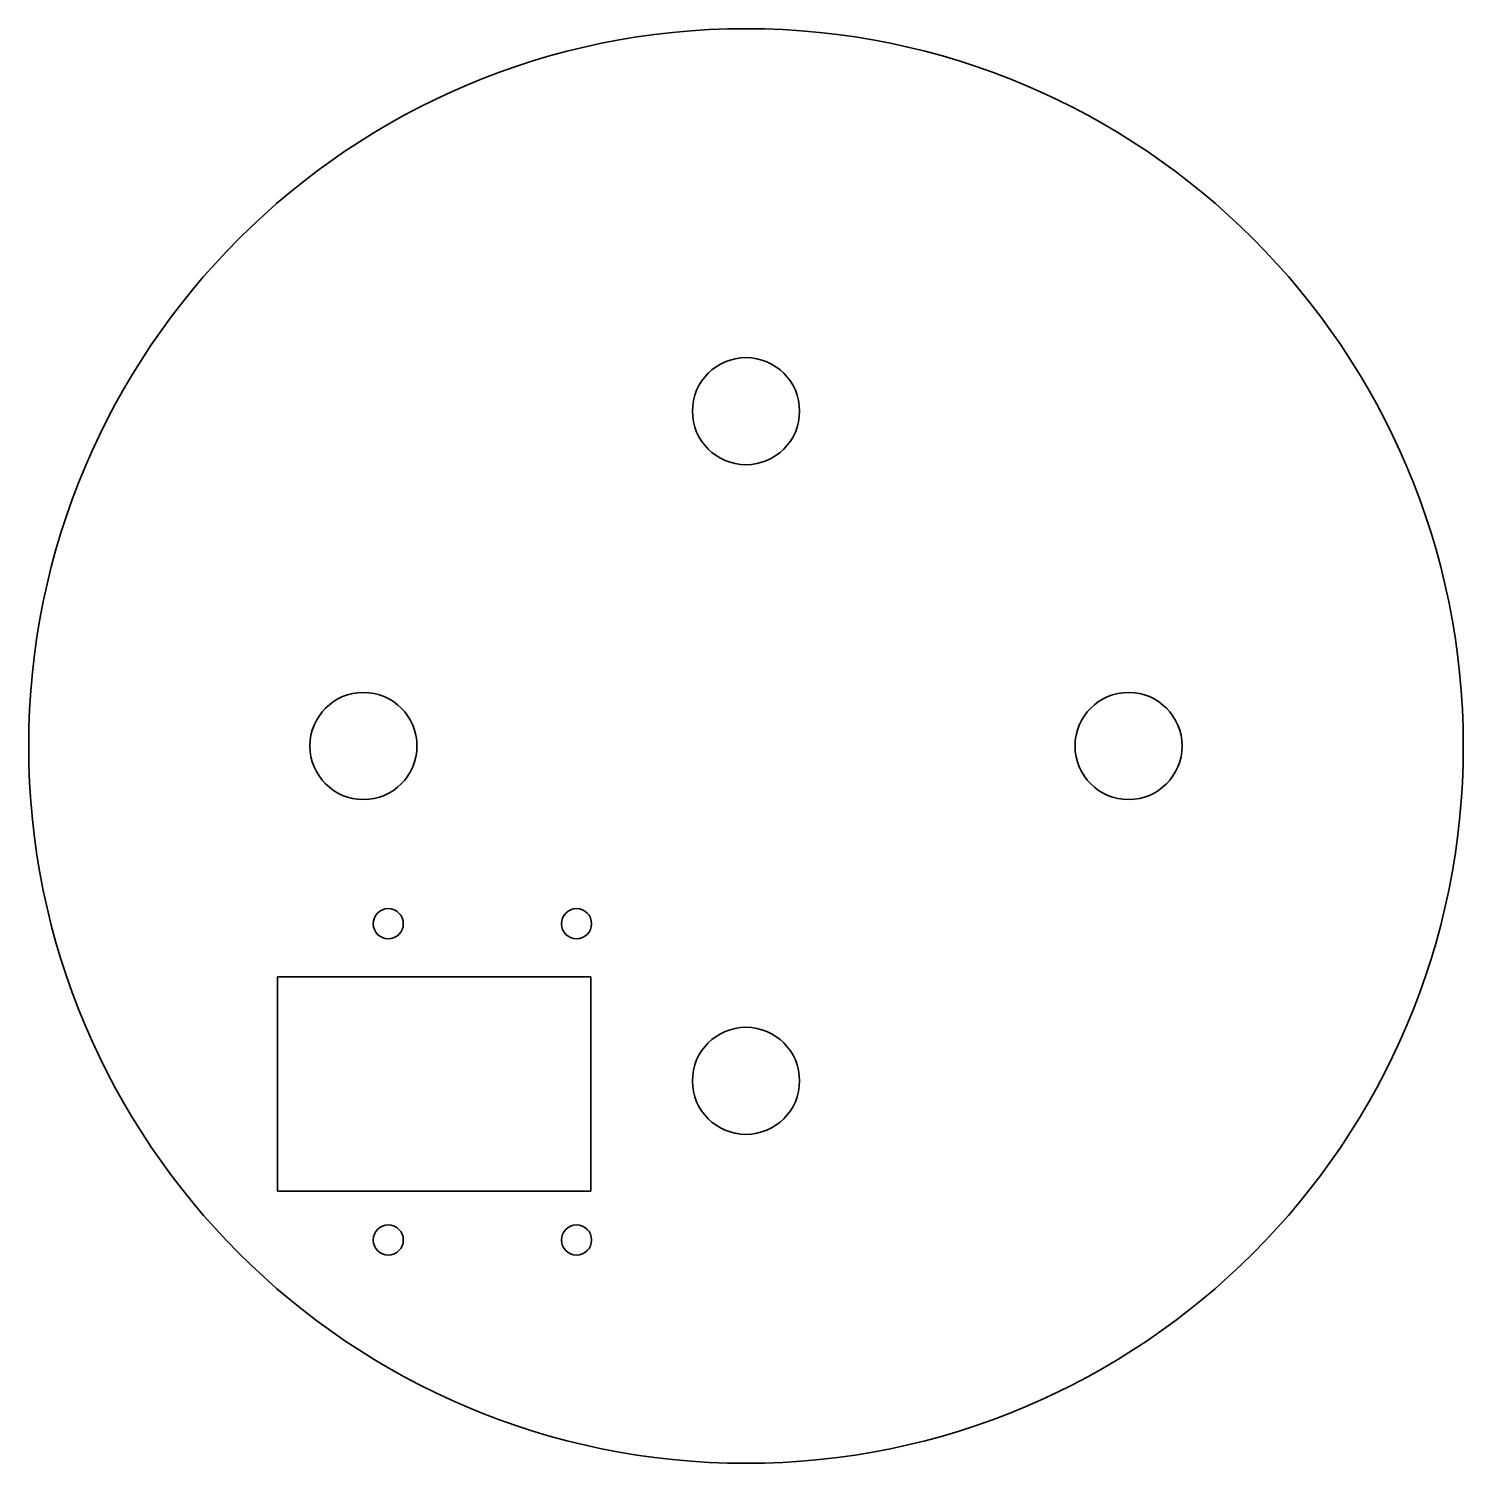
# Model space of a CAD drawing. Header units: millimetres. Extents: x -47.6 to 47.6, y -47.6 to 47.6.
import ezdxf

# ---------------------------------------------------------------- set-up
doc = ezdxf.new("R2010")
doc.units = ezdxf.units.MM
doc.layers.add('1', color=7, linetype='Continuous', true_color=0xffffff)

msp = doc.modelspace()

# ---------------------------------------------------------------- linework, layer by layer
at = {"layer": '1', "color": 252, "linetype": 'Continuous', "lineweight": 35}
for p, q in [((-31.105744, -29.562929), (-31.105744, -15.332585)), ((-31.105744, -15.332585), (-10.297057, -15.332585)), ((-31.105744, -29.562929), (-31.105744, -15.332585)), ((-31.105744, -15.332585), (-10.297057, -15.332585)), ((-10.297057, -15.332585), (-10.297057, -29.562929)), ((-10.297057, -15.332585), (-10.297057, -29.562929)), ((-10.297057, -29.562929), (-31.105744, -29.562929)), ((-10.297057, -29.562929), (-31.105744, -29.562929))]:
    msp.add_line(p, q, dxfattribs=at)
for centre, radius in [((0, 0), 47.625), ((0, 0), 47.625), ((0, 22.23051), 3.556), ((0, 22.23051), 3.556), ((-25.4, 0), 3.556), ((-25.4, 0), 3.556), ((25.4, 0), 3.556), ((25.4, 0), 3.556), ((-23.752101, -11.799493), 1), ((-23.752101, -11.799493), 1), ((-11.252101, -11.799493), 1), ((-11.252101, -11.799493), 1), ((0, -22.23051), 3.556), ((0, -22.23051), 3.556), ((-23.752101, -32.799493), 1), ((-23.752101, -32.799493), 1), ((-11.252101, -32.799493), 1), ((-11.252101, -32.799493), 1)]:
    msp.add_circle(centre, radius, dxfattribs=at)

doc.saveas('drawing.dxf')
